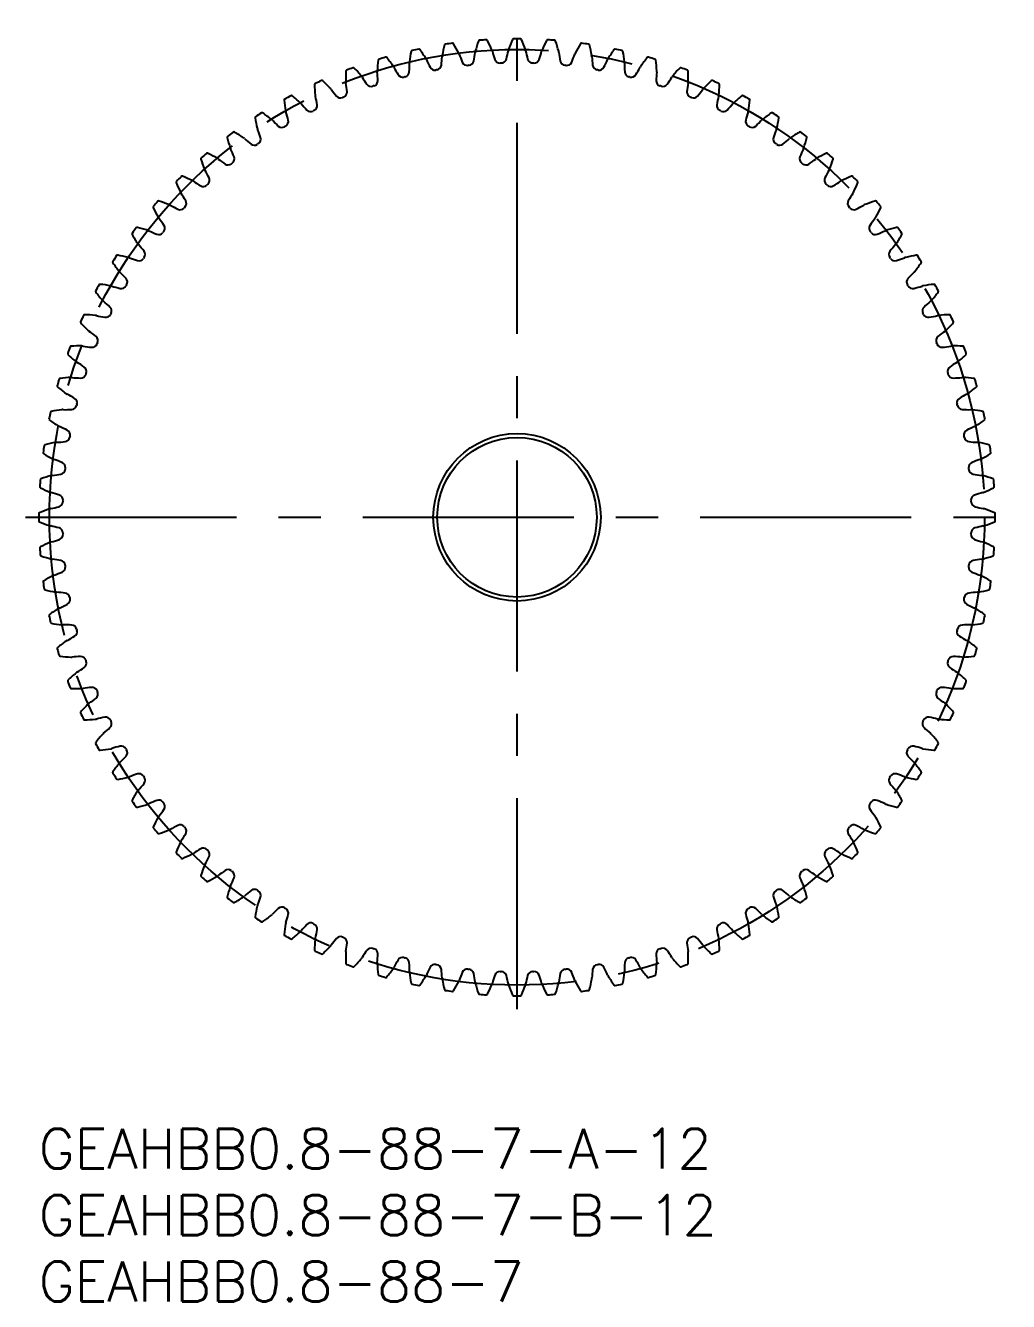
# Model space of a CAD drawing. Extents: x -1 to 142, y -13 to 97.
# Drawn here: x -1 to 73, y -13 to 83 of the extents above; entities that cross this region are included whole.
import ezdxf

# ---------------------------------------------------------------- set-up
doc = ezdxf.new("R2010")
doc.units = 0
doc.header["$LTSCALE"] = 0.5
doc.linetypes.add('CENTER', pattern=[50.8, 31.75, -6.35, 6.35, -6.35])
for name, color, linetype in [('MSM_CENTER', 1, 'CENTER'), ('MSM_CONTINUOUS', 7, 'CONTINUOUS'), ('MSM_PART_NUMBER', 7, 'CONTINUOUS')]:
    doc.layers.add(name, color=color, linetype=linetype)
doc.styles.get("Standard").update_dxf_attribs({"font": 'txt.shx', "height": 3, "bigfont": 'bigfont.shx'})

# ---------------------------------------------------------------- blocks, each defined once
blk = doc.blocks.new('*U2')
at = {"layer": 'MSM_PART_NUMBER'}
blk.add_text('GEAHBB0.8-88-7-A-12', height=3, dxfattribs=at).set_placement((0, -3))
blk = doc.blocks.new('*U3')
at = {"layer": 'MSM_PART_NUMBER'}
blk.add_text('GEAHBB0.8-88-7-B-12', height=3, dxfattribs=at).set_placement((0, -8))
blk = doc.blocks.new('*U4')
at = {"layer": 'MSM_PART_NUMBER'}
blk.add_text('GEAHBB0.8-88-7', height=3, dxfattribs=at).set_placement((0, -13))

msp = doc.modelspace()

# ---------------------------------------------------------------- linework, layer by layer
at = {"layer": 'MSM_CENTER'}
for p, q in [((36, 9), (36, 83)), ((-1, 46), (73, 46))]:
    msp.add_line(p, q, dxfattribs=at)
msp.add_circle((36, 46), 35.2, dxfattribs=at)
at = {"layer": 'MSM_CONTINUOUS'}
for radius in [6.3, 6]:
    msp.add_circle((36, 46), radius, dxfattribs=at)
for centre, radius, start, end in [((36, 46), 36, 97.76206, 98.60157), ((31.149, 81.591), 0.08, 31.38137, 97.76208), ((21.826, 75.904), 11, 27.15909, 31.38137), ((43.493, 78.234), 11, 160.89136, 165.11364), ((33.175, 81.809), 0.08, 94.51115, 160.89136), ((36, 46), 36, 93.67115, 94.51067), ((33.7, 81.846), 0.08, 27.29046, 93.67117), ((23.996, 76.839), 11, 23.06818, 27.29046), ((45.774, 77.617), 11, 156.80045, 161.02273), ((35.737, 81.919), 0.08, 90.42024, 156.80045), ((36, 46), 36, 89.58024, 90.41976), ((36.263, 81.919), 0.08, 23.19955, 89.58024), ((26.226, 77.617), 11, 18.97727, 23.19955), ((48.004, 76.839), 11, 152.70954, 156.93182), ((38.3, 81.846), 0.08, 86.32885, 152.70954), ((36, 46), 36, 85.48933, 86.32885), ((38.825, 81.809), 0.08, 19.10864, 85.48933), ((28.507, 78.234), 11, 14.88636, 19.10864), ((50.174, 75.904), 11, 148.61863, 152.84091), ((40.851, 81.591), 0.08, 82.23794, 148.61863), ((36, 46), 36, 81.39843, 82.23794), ((38.83, 78.972), 11, 169.07317, 173.29545), ((28.108, 81.042), 0.08, 102.69248, 169.07317), ((36, 46), 36, 101.85297, 102.69248), ((28.622, 81.154), 0.08, 35.47228, 101.85299), ((19.729, 74.817), 11, 31.25, 35.47228), ((21.569, 81.077), 8.8, 353.03914, 357.24483), ((31.022, 80.622), 0.664, 169.20427, 177.24456), ((41.175, 78.686), 11, 164.98226, 169.20455), ((30.628, 81.516), 0.08, 98.60157, 164.98226), ((31.022, 80.622), 0.664, 19.11908, 27.15938), ((39.964, 83.722), 8.8, 199.1188, 203.32449), ((24.108, 82.017), 8.8, 348.94823, 353.15392), ((33.505, 80.889), 0.664, 165.11336, 173.15365), ((33.505, 80.889), 0.664, 15.02817, 23.06847), ((42.645, 83.343), 8.8, 195.0279, 199.23358), ((26.708, 82.774), 8.8, 344.85732, 349.06301), ((36, 80.978), 0.664, 161.02245, 169.06274), ((36, 80.978), 0.664, 10.93726, 18.97756), ((45.292, 82.774), 8.8, 190.93699, 195.14268), ((29.355, 83.343), 8.8, 340.76642, 344.9721), ((38.495, 80.889), 0.664, 156.93154, 164.97183), ((38.495, 80.889), 0.664, 6.84635, 14.88664), ((47.892, 82.017), 8.8, 186.84608, 191.05177), ((32.036, 83.722), 8.8, 336.67551, 340.8812), ((40.978, 80.622), 0.664, 152.84063, 160.88092), ((41.372, 81.516), 0.08, 15.01774, 81.39843), ((30.825, 78.686), 11, 10.79545, 15.01774), ((40.978, 80.622), 0.664, 2.75544, 10.79573), ((50.431, 81.077), 8.8, 182.75517, 186.96086), ((52.271, 74.817), 11, 144.52772, 148.75), ((43.378, 81.154), 0.08, 78.14751, 144.52772), ((36, 46), 36, 77.30752, 78.14703), ((43.892, 81.042), 0.08, 10.92683, 77.30752), ((33.17, 78.972), 11, 6.70455, 10.92683), ((36, 46), 36, 110.03479, 110.8743), ((23.694, 79.746), 0.08, 43.6541, 110.03479), ((15.793, 72.208), 11, 39.43182, 43.6541), ((36.47, 79.09), 11, 173.16408, 177.38636), ((25.628, 80.39), 0.08, 106.78339, 173.16408), ((36, 46), 36, 105.94388, 106.78339), ((26.133, 80.538), 0.08, 39.56319, 105.94388), ((17.714, 73.583), 11, 35.34091, 39.56319), ((26.145, 79.561), 0.664, 27.3009, 35.34119), ((34.556, 83.902), 8.8, 207.30062, 211.50631), ((19.103, 79.958), 8.8, 357.13005, 1.33574), ((28.565, 80.179), 0.664, 173.29518, 181.33547), ((28.565, 80.179), 0.664, 23.20999, 31.25029), ((37.263, 83.909), 8.8, 203.20971, 207.4154), ((29.807, 80.041), 0.4, 207.4154, 280.31145), ((29.907, 80.059), 0.4, 280.14312, 353.03915), ((32.251, 80.396), 0.4, 203.32449, 276.22054), ((36, 46), 34.2, 96.05219, 96.22054), ((32.352, 80.407), 0.4, 276.05221, 348.94824), ((34.714, 80.576), 0.4, 199.23358, 272.12963), ((36, 46), 34.2, 91.96128, 92.12963), ((34.816, 80.58), 0.4, 271.9613, 344.85733), ((37.184, 80.58), 0.4, 195.14267, 268.03872), ((36, 46), 34.2, 87.87037, 88.03872), ((37.286, 80.576), 0.4, 267.87033, 340.76642), ((39.648, 80.407), 0.4, 191.05176, 263.94772), ((36, 46), 34.2, 83.77946, 83.94781), ((39.749, 80.396), 0.4, 263.77942, 336.67551), ((42.093, 80.059), 0.4, 186.96085, 259.85681), ((42.193, 80.041), 0.4, 259.68851, 332.5846), ((34.737, 83.909), 8.8, 332.5846, 336.79029), ((43.435, 80.179), 0.664, 148.74972, 156.79001), ((43.435, 80.179), 0.664, 358.66453, 6.70482), ((52.897, 79.958), 8.8, 178.66426, 182.86995), ((37.444, 83.902), 8.8, 328.49369, 332.69938), ((45.855, 79.561), 0.664, 144.65881, 152.6991), ((54.286, 73.583), 11, 140.43681, 144.65909), ((45.867, 80.538), 0.08, 74.0566, 140.43681), ((36, 46), 36, 73.21661, 74.05612), ((46.372, 80.39), 0.08, 6.83592, 73.21661), ((35.53, 79.09), 11, 2.61364, 6.83592), ((56.207, 72.208), 11, 136.3459, 140.56818), ((48.306, 79.746), 0.08, 69.96569, 136.3459), ((36, 46), 36, 69.1257, 69.96521), ((36, 46), 36, 114.1257, 114.96521), ((21.318, 78.782), 0.08, 47.74501, 114.1257), ((13.975, 70.7), 11, 43.52273, 47.74501), ((34.108, 79.039), 11, 177.25499, 181.47727), ((23.776, 78.773), 0.664, 181.47699, 189.51729), ((23.201, 79.562), 0.08, 110.8743, 177.25499), ((23.776, 78.773), 0.664, 31.3918, 39.4321), ((31.855, 83.703), 8.8, 211.39153, 215.59722), ((25.122, 78.845), 0.4, 288.32494, 1.22096), ((26.145, 79.561), 0.664, 177.38609, 185.42638), ((16.723, 78.666), 8.8, 1.22096, 5.42665), ((27.394, 79.513), 0.4, 211.50631, 284.40236), ((36, 46), 34.2, 104.234, 104.40236), ((27.492, 79.538), 0.4, 284.23402, 357.13005), ((36, 46), 34.2, 100.14309, 100.31145), ((36, 46), 34.2, 79.68855, 79.85691), ((44.508, 79.538), 0.4, 182.86995, 255.766), ((36, 46), 34.2, 75.59764, 75.766), ((44.606, 79.513), 0.4, 255.5976, 328.49369), ((46.878, 78.845), 0.4, 178.77904, 251.67509), ((55.277, 78.666), 8.8, 174.57335, 178.77904), ((45.855, 79.561), 0.664, 354.57362, 2.61391), ((40.145, 83.703), 8.8, 324.40278, 328.60847), ((48.224, 78.773), 0.664, 140.5679, 148.6082), ((48.799, 79.562), 0.08, 2.74501, 69.1257), ((37.892, 79.039), 11, 358.52273, 2.74501), ((48.224, 78.773), 0.664, 350.48271, 358.52301), ((58.025, 70.7), 11, 132.25499, 136.47727), ((50.682, 78.782), 0.08, 65.87478, 132.25499), ((36, 46), 36, 65.03479, 65.8743), ((20.839, 78.564), 0.08, 114.96521, 181.3459), ((31.756, 78.82), 11, 181.3459, 185.56818), ((21.469, 77.817), 0.664, 35.48271, 43.52301), ((29.176, 83.311), 8.8, 215.48244, 219.68813), ((22.806, 77.986), 0.4, 292.41584, 5.31187), ((14.442, 77.208), 8.8, 5.31187, 9.51756), ((25.025, 78.813), 0.4, 215.59722, 288.49327), ((36, 46), 34.2, 108.32491, 108.49327), ((36, 46), 34.2, 71.50673, 71.67509), ((46.975, 78.813), 0.4, 251.5067, 324.40278), ((49.194, 77.986), 0.4, 174.68813, 247.58418), ((57.558, 77.208), 8.8, 170.48244, 174.68813), ((42.824, 83.311), 8.8, 320.31187, 324.51756), ((50.531, 77.817), 0.664, 136.47699, 144.51729), ((40.244, 78.82), 11, 354.43182, 358.6541), ((51.161, 78.564), 0.08, 358.6541, 65.03479), ((18.555, 77.399), 0.08, 119.0566, 185.43681), ((29.426, 78.434), 11, 185.43681, 189.65909), ((36, 46), 36, 118.21661, 119.05612), ((19.017, 77.651), 0.08, 51.83592, 118.21661), ((12.269, 69.066), 11, 47.61364, 51.83592), ((19.237, 76.7), 0.664, 39.57362, 47.61391), ((26.532, 82.729), 8.8, 219.57335, 223.77904), ((20.558, 76.963), 0.4, 296.50675, 9.40278), ((21.469, 77.817), 0.664, 185.5679, 193.6082), ((12.271, 75.591), 8.8, 9.40278, 13.60847), ((22.712, 77.947), 0.4, 219.68813, 292.58418), ((36, 46), 34.2, 112.41582, 112.58418), ((36, 46), 34.2, 67.41582, 67.58418), ((49.288, 77.947), 0.4, 247.41579, 320.31187), ((51.442, 76.963), 0.4, 170.59722, 243.49317), ((59.729, 75.591), 8.8, 166.39153, 170.59722), ((50.531, 77.817), 0.664, 346.3918, 354.4321), ((45.468, 82.729), 8.8, 316.22096, 320.42665), ((52.763, 76.7), 0.664, 132.38609, 140.42638), ((59.731, 69.066), 11, 128.16408, 132.38636), ((52.983, 77.651), 0.08, 61.78388, 128.16408), ((36, 46), 36, 60.94388, 61.78339), ((42.574, 78.434), 11, 350.34091, 354.56319), ((53.445, 77.399), 0.08, 354.56319, 60.94388), ((16.359, 76.075), 0.08, 123.14751, 189.52772), ((27.129, 77.882), 11, 189.52772, 193.75), ((36, 46), 36, 122.30752, 123.14703), ((16.802, 76.359), 0.08, 55.92683, 122.30752), ((10.684, 67.314), 11, 51.70455, 55.92683), ((17.089, 75.426), 0.664, 43.66453, 51.70482), ((23.936, 81.96), 8.8, 223.66426, 227.86995), ((19.237, 76.7), 0.664, 189.65881, 197.6991), ((18.388, 75.782), 0.4, 300.59766, 13.49369), ((10.22, 73.822), 8.8, 13.49369, 17.69938), ((20.467, 76.917), 0.4, 223.77904, 296.67509), ((36, 46), 34.2, 116.50673, 116.67509), ((36, 46), 34.2, 63.32491, 63.49327), ((51.533, 76.917), 0.4, 243.32488, 316.22096), ((53.612, 75.782), 0.4, 166.50631, 239.40226), ((61.78, 73.822), 8.8, 162.30062, 166.50631), ((52.763, 76.7), 0.664, 342.3009, 350.34119), ((48.064, 81.96), 8.8, 312.13005, 316.33574), ((54.911, 75.426), 0.664, 128.29518, 136.33547), ((61.316, 67.314), 11, 124.07317, 128.29545), ((55.198, 76.359), 0.08, 57.69297, 124.07317), ((36, 46), 36, 56.85297, 57.69248), ((44.871, 77.882), 11, 346.25, 350.47228), ((55.641, 76.075), 0.08, 350.47243, 56.85297), ((36, 46), 36, 126.39843, 127.23794), ((14.685, 74.912), 0.08, 60.01774, 126.39843), ((9.228, 65.454), 11, 55.79545, 60.01774), ((17.089, 75.426), 0.664, 193.74972, 201.79001), ((8.301, 71.912), 8.8, 17.5846, 21.79029), ((18.301, 75.731), 0.4, 227.86995, 300.766), ((36, 46), 34.2, 120.59764, 120.766), ((36, 46), 34.2, 59.234, 59.40236), ((53.699, 75.731), 0.4, 239.23397, 312.13005), ((63.699, 71.912), 8.8, 158.20971, 162.4154), ((54.911, 75.426), 0.664, 338.20999, 346.25028), ((62.772, 65.454), 11, 119.98226, 124.20455), ((57.315, 74.912), 0.08, 53.60206, 119.98226), ((36, 46), 36, 52.76206, 53.60158), ((14.264, 74.597), 0.08, 127.23794, 193.61863), ((24.877, 77.168), 11, 193.61863, 197.84091), ((15.038, 74.002), 0.664, 47.75544, 55.79573), ((21.401, 81.008), 8.8, 227.75517, 231.96086), ((16.225, 74.392), 0.4, 231.96085, 304.85691), ((36, 46), 34.2, 124.68855, 124.85691), ((16.309, 74.45), 0.4, 304.68857, 17.5846), ((55.691, 74.45), 0.4, 162.4154, 235.31135), ((36, 46), 34.2, 55.14309, 55.31145), ((55.775, 74.392), 0.4, 235.14313, 308.03915), ((50.599, 81.008), 8.8, 308.03914, 312.24483), ((56.962, 74.002), 0.664, 124.20427, 132.24456), ((47.123, 77.168), 11, 342.15909, 346.38137), ((57.736, 74.597), 0.08, 346.38152, 52.76206), ((12.279, 72.973), 0.08, 131.32933, 197.70954), ((36, 46), 36, 130.48933, 131.32885), ((12.677, 73.318), 0.08, 64.1085, 130.48933), ((7.909, 63.494), 11, 59.88636, 64.10864), ((13.094, 72.435), 0.664, 51.84635, 59.88664), ((15.038, 74.002), 0.664, 197.84061, 205.88092), ((6.523, 69.87), 8.8, 21.67551, 25.8812), ((14.329, 72.973), 0.4, 308.77948, 21.67551), ((57.671, 72.973), 0.4, 158.32449, 231.22045), ((65.477, 69.87), 8.8, 154.1188, 158.32449), ((56.962, 74.002), 0.664, 334.11908, 342.15937), ((58.906, 72.435), 0.664, 120.11336, 128.15365), ((64.091, 63.494), 11, 115.89136, 120.11364), ((59.323, 73.318), 0.08, 49.51115, 115.89136), ((36, 46), 36, 48.67115, 49.51067), ((59.721, 72.973), 0.08, 342.29046, 48.67115), ((22.682, 76.295), 11, 197.70954, 201.93182), ((13.094, 72.435), 0.664, 201.93154, 209.97183), ((4.895, 67.707), 8.8, 25.76642, 29.9721), ((18.941, 79.877), 8.8, 231.84608, 236.05177), ((14.25, 72.909), 0.4, 236.05176, 308.94781), ((36, 46), 34.2, 128.77946, 128.94781), ((36, 46), 34.2, 51.05219, 51.22054), ((57.75, 72.909), 0.4, 231.05215, 303.94824), ((53.059, 79.877), 8.8, 303.94823, 308.15392), ((67.105, 67.707), 8.8, 150.0279, 154.23358), ((58.906, 72.435), 0.664, 330.02817, 338.06846), ((49.318, 76.295), 11, 338.06818, 342.29046), ((10.415, 71.213), 0.08, 135.42024, 201.80045), ((20.554, 75.268), 11, 201.80045, 206.02273), ((36, 46), 36, 134.58024, 135.41976), ((10.787, 71.585), 0.08, 68.19955, 134.58024), ((6.732, 61.446), 11, 63.97727, 68.19955), ((11.267, 70.733), 0.664, 55.93726, 63.97755), ((16.568, 78.574), 8.8, 235.93699, 240.14268), ((36, 46), 34.2, 132.87037, 133.03872), ((12.46, 71.358), 0.4, 312.87039, 25.76642), ((59.54, 71.358), 0.4, 154.23358, 227.12954), ((36, 46), 34.2, 46.96128, 47.12963), ((55.432, 78.574), 8.8, 299.85732, 304.06301), ((60.733, 70.733), 0.664, 116.02245, 124.06274), ((65.268, 61.446), 11, 111.80045, 116.02273), ((61.213, 71.585), 0.08, 45.42024, 111.80045), ((36, 46), 36, 44.58024, 45.41976), ((51.446, 75.268), 11, 333.97727, 338.19955), ((61.585, 71.213), 0.08, 338.19955, 44.58024), ((11.267, 70.733), 0.664, 206.02245, 214.06274), ((3.426, 65.432), 8.8, 29.85732, 34.06301), ((12.386, 71.289), 0.4, 240.14267, 313.03872), ((59.614, 71.289), 0.4, 226.96124, 299.85733), ((68.574, 65.432), 8.8, 145.93699, 150.14268), ((60.733, 70.733), 0.664, 325.93726, 333.97755), ((8.682, 69.323), 0.08, 139.51067, 205.89136), ((18.506, 74.091), 11, 205.89136, 210.11364), ((36, 46), 36, 138.67115, 139.51067), ((9.027, 69.721), 0.08, 72.29046, 138.67115), ((5.705, 59.318), 11, 68.06818, 72.29046), ((9.565, 68.906), 0.664, 60.02817, 68.06846), ((14.293, 77.105), 8.8, 240.0279, 244.23358), ((10.642, 69.54), 0.4, 244.23358, 317.12963), ((36, 46), 34.2, 136.96128, 137.12963), ((10.711, 69.614), 0.4, 316.9613, 29.85733), ((61.289, 69.614), 0.4, 150.14267, 223.03872), ((36, 46), 34.2, 42.87037, 43.03872), ((61.358, 69.54), 0.4, 222.87034, 295.76642), ((57.707, 77.105), 8.8, 295.76642, 299.9721), ((62.435, 68.906), 0.664, 111.93154, 119.97183), ((66.295, 59.318), 11, 107.70954, 111.93182), ((62.973, 69.721), 0.08, 41.32933, 107.70954), ((53.494, 74.091), 11, 329.88636, 334.10865), ((36, 46), 36, 40.48933, 41.32885), ((63.318, 69.323), 0.08, 334.10879, 40.48933), ((9.565, 68.906), 0.664, 210.11336, 218.15365), ((2.123, 63.059), 8.8, 33.94823, 38.15392), ((69.877, 63.059), 8.8, 141.84608, 146.05177), ((62.435, 68.906), 0.664, 321.84635, 329.88664), ((7.088, 67.315), 0.08, 143.60157, 209.98226), ((16.546, 72.772), 11, 209.98226, 214.20455), ((36, 46), 36, 142.76206, 143.60157), ((7.403, 67.736), 0.08, 76.38137, 142.76206), ((4.832, 57.123), 11, 72.15909, 76.38137), ((7.998, 66.962), 0.664, 64.11908, 72.15937), ((12.13, 75.477), 8.8, 244.1188, 248.32449), ((9.027, 67.671), 0.4, 248.32449, 321.22054), ((36, 46), 34.2, 141.05219, 141.22054), ((9.091, 67.75), 0.4, 321.05221, 33.94824), ((62.909, 67.75), 0.4, 146.05176, 218.94781), ((36, 46), 34.2, 38.77946, 38.94781), ((62.973, 67.671), 0.4, 218.77943, 291.67551), ((59.87, 75.477), 8.8, 291.67551, 295.8812), ((64.002, 66.962), 0.664, 107.84063, 115.88092), ((67.168, 57.123), 11, 103.61863, 107.84091), ((55.454, 72.772), 11, 325.79545, 330.01774), ((64.597, 67.736), 0.08, 37.23794, 103.61863), ((36, 46), 36, 36.39843, 37.23794), ((64.912, 67.315), 0.08, 330.01788, 36.39843), ((7.998, 66.962), 0.664, 214.20427, 222.24456), ((0.992, 60.599), 8.8, 38.03914, 42.24483), ((71.008, 60.599), 8.8, 137.75517, 141.96086), ((64.002, 66.962), 0.664, 317.75544, 325.79573), ((36, 46), 36, 146.85297, 147.69248), ((5.925, 65.641), 0.08, 80.47213, 146.85297), ((4.118, 54.871), 11, 76.25, 80.47228), ((6.574, 64.911), 0.664, 68.20999, 76.25028), ((10.088, 73.699), 8.8, 248.20971, 252.4154), ((7.55, 65.691), 0.4, 252.4154, 325.31145), ((36, 46), 34.2, 145.14309, 145.31145), ((7.608, 65.775), 0.4, 325.14312, 38.03915), ((64.392, 65.775), 0.4, 141.96085, 214.85691), ((36, 46), 34.2, 34.68855, 34.85691), ((64.45, 65.691), 0.4, 214.68852, 287.5846), ((61.912, 73.699), 8.8, 287.5846, 291.79029), ((65.426, 64.911), 0.664, 103.74972, 111.79001), ((67.882, 54.871), 11, 99.52772, 103.75), ((66.075, 65.641), 0.08, 33.14703, 99.52772), ((36, 46), 36, 32.30752, 33.14703), ((5.641, 65.198), 0.08, 147.69248, 214.07317), ((14.686, 71.316), 11, 214.07317, 218.29545), ((6.574, 64.911), 0.664, 218.29518, 226.33547), ((0.04, 58.064), 8.8, 42.13005, 46.33574), ((71.96, 58.064), 8.8, 133.66426, 137.86995), ((65.426, 64.911), 0.664, 313.66453, 321.70482), ((57.314, 71.316), 11, 321.70455, 325.92683), ((66.359, 65.198), 0.08, 325.92697, 32.30752), ((36, 46), 36, 150.94388, 151.78339), ((4.601, 63.445), 0.08, 84.56319, 150.94388), ((3.566, 52.574), 11, 80.34091, 84.56319), ((5.3, 62.763), 0.664, 72.3009, 80.34119), ((8.178, 71.78), 8.8, 252.30062, 256.50631), ((6.218, 63.612), 0.4, 256.50631, 329.40236), ((36, 46), 34.2, 149.234, 149.40236), ((6.269, 63.699), 0.4, 329.23403, 42.13005), ((65.731, 63.699), 0.4, 137.86995, 210.766), ((36, 46), 34.2, 30.59764, 30.766), ((65.782, 63.612), 0.4, 210.59761, 283.49369), ((63.822, 71.78), 8.8, 283.49369, 287.69938), ((66.7, 62.763), 0.664, 99.65881, 107.6991), ((68.434, 52.574), 11, 95.43681, 99.65909), ((67.399, 63.445), 0.08, 29.05612, 95.43681), ((36, 46), 36, 28.21661, 29.05612), ((4.349, 62.983), 0.08, 151.78388, 218.16408), ((12.934, 69.731), 11, 218.16408, 222.38636), ((59.066, 69.731), 11, 317.61364, 321.83592), ((67.651, 62.983), 0.08, 321.83592, 28.21661), ((5.3, 62.763), 0.664, 222.38609, 230.42638), ((-0.729, 55.468), 8.8, 46.22096, 50.42665), ((5.083, 61.533), 0.4, 333.32494, 46.22096), ((66.917, 61.533), 0.4, 133.77904, 206.67509), ((72.729, 55.468), 8.8, 129.57335, 133.77904), ((66.7, 62.763), 0.664, 309.57362, 317.61391), ((3.218, 60.682), 0.08, 155.87478, 222.25499), ((36, 46), 36, 155.03479, 155.8743), ((11.3, 68.025), 11, 222.25499, 226.47727), ((3.436, 61.161), 0.08, 88.6541, 155.03479), ((3.18, 50.244), 11, 84.43182, 88.6541), ((4.183, 60.531), 0.664, 76.3918, 84.4321), ((6.409, 69.729), 8.8, 256.39153, 260.59722), ((5.037, 61.442), 0.4, 260.59722, 333.49327), ((36, 46), 34.2, 153.32491, 153.49327), ((36, 46), 34.2, 26.50673, 26.67509), ((66.963, 61.442), 0.4, 206.5067, 279.40278), ((65.591, 69.729), 8.8, 279.40278, 283.60847), ((67.817, 60.531), 0.664, 95.5679, 103.6082), ((68.82, 50.244), 11, 91.3459, 95.56818), ((60.7, 68.025), 11, 313.52273, 317.74501), ((68.564, 61.161), 0.08, 24.96569, 91.3459), ((36, 46), 36, 24.1257, 24.96521), ((68.782, 60.682), 0.08, 317.74501, 24.1257), ((4.183, 60.531), 0.664, 226.47699, 234.51729), ((-1.311, 52.824), 8.8, 50.31187, 54.51756), ((4.053, 59.288), 0.4, 337.41585, 50.31187), ((67.947, 59.288), 0.4, 129.68813, 202.58418), ((73.311, 52.824), 8.8, 125.48244, 129.68813), ((67.817, 60.531), 0.664, 305.48271, 313.52301), ((36, 46), 36, 159.1257, 159.96521), ((2.438, 58.799), 0.08, 92.74501, 159.1257), ((2.961, 47.892), 11, 88.52273, 92.74501), ((3.227, 58.224), 0.664, 80.48271, 88.52301), ((4.792, 67.558), 8.8, 260.48244, 264.68813), ((4.014, 59.194), 0.4, 264.68813, 337.58418), ((36, 46), 34.2, 157.41582, 157.58418), ((36, 46), 34.2, 22.41582, 22.58418), ((67.986, 59.194), 0.4, 202.41579, 275.31187), ((67.208, 67.558), 8.8, 275.31187, 279.51756), ((68.773, 58.224), 0.664, 91.47699, 99.51729), ((69.039, 47.892), 11, 87.25499, 91.47727), ((69.562, 58.799), 0.08, 20.8743, 87.25499), ((36, 46), 36, 20.03479, 20.8743), ((2.254, 58.306), 0.08, 159.96569, 226.3459), ((9.792, 66.207), 11, 226.3459, 230.56818), ((3.227, 58.224), 0.664, 230.56789, 238.6082), ((-1.703, 50.145), 8.8, 54.40278, 58.60847), ((73.703, 50.145), 8.8, 121.39153, 125.59722), ((68.773, 58.224), 0.664, 301.3918, 309.4321), ((62.208, 66.207), 11, 309.43182, 313.6541), ((69.746, 58.306), 0.08, 313.6541, 20.03479), ((3.155, 56.878), 0.4, 268.77904, 341.67509), ((3.187, 56.975), 0.4, 341.50676, 54.40278), ((36, 46), 34.2, 161.50673, 161.67509), ((68.813, 56.975), 0.4, 125.59722, 198.49327), ((36, 46), 34.2, 18.32491, 18.49327), ((68.845, 56.878), 0.4, 198.32488, 271.22096), ((1.462, 55.867), 0.08, 164.0566, 230.43681), ((36, 46), 36, 163.21661, 164.05612), ((8.417, 64.286), 11, 230.43681, 234.65909), ((1.61, 56.372), 0.08, 96.83592, 163.21661), ((2.91, 45.53), 11, 92.61364, 96.83592), ((2.439, 55.855), 0.664, 84.57362, 92.61391), ((3.334, 65.277), 8.8, 264.57335, 268.77904), ((68.666, 65.277), 8.8, 271.22096, 275.42665), ((69.561, 55.855), 0.664, 87.38609, 95.42638), ((69.09, 45.53), 11, 83.16408, 87.38636), ((63.583, 64.286), 11, 305.34091, 309.56319), ((70.39, 56.372), 0.08, 16.78339, 83.16408), ((36, 46), 36, 15.94388, 16.78339), ((70.538, 55.867), 0.08, 309.56319, 15.94388), ((2.439, 55.855), 0.664, 234.6588, 242.6991), ((-1.902, 47.444), 8.8, 58.49369, 62.69938), ((2.487, 54.606), 0.4, 345.59767, 58.49369), ((69.513, 54.606), 0.4, 121.50631, 194.40226), ((73.902, 47.444), 8.8, 117.30062, 121.50631), ((69.561, 55.855), 0.664, 297.3009, 305.34119), ((36, 46), 36, 167.30752, 168.14703), ((0.958, 53.892), 0.08, 100.92683, 167.30752), ((3.028, 43.17), 11, 96.70455, 100.92683), ((1.821, 53.435), 0.664, 88.66453, 96.70482), ((2.042, 62.897), 8.8, 268.66426, 272.86995), ((2.462, 54.508), 0.4, 272.86995, 345.766), ((36, 46), 34.2, 165.59764, 165.766), ((36, 46), 34.2, 14.234, 14.40236), ((69.538, 54.508), 0.4, 194.23397, 267.13005), ((69.958, 62.897), 8.8, 267.13005, 271.33574), ((70.179, 53.435), 0.664, 83.29518, 91.33547), ((68.972, 43.17), 11, 79.07317, 83.29545), ((71.042, 53.892), 0.08, 12.69248, 79.07317), ((36, 46), 36, 11.85297, 12.69248), ((0.846, 53.378), 0.08, 168.14703, 234.52772), ((7.183, 62.271), 11, 234.52772, 238.75), ((1.821, 53.435), 0.664, 238.74972, 246.79001), ((-1.909, 44.737), 8.8, 62.5846, 66.79029), ((73.909, 44.737), 8.8, 113.20971, 117.4154), ((70.179, 53.435), 0.664, 293.20999, 301.25028), ((64.817, 62.271), 11, 301.25, 305.47228), ((71.154, 53.378), 0.08, 305.47228, 11.85297), ((1.941, 52.093), 0.4, 276.96085, 349.85691), ((1.959, 52.193), 0.4, 349.68857, 62.5846), ((36, 46), 34.2, 169.68855, 169.85691), ((70.041, 52.193), 0.4, 117.4154, 190.31135), ((36, 46), 34.2, 10.14309, 10.31145), ((70.059, 52.093), 0.4, 190.14306, 263.03915), ((36, 46), 36, 171.39843, 172.23794), ((0.484, 51.372), 0.08, 105.01774, 171.39843), ((3.314, 40.825), 11, 100.79545, 105.01774), ((1.378, 50.978), 0.664, 92.75544, 100.79573), ((0.923, 60.431), 8.8, 272.75517, 276.96086), ((71.077, 60.431), 8.8, 263.03914, 267.24483), ((70.622, 50.978), 0.664, 79.20427, 87.24456), ((68.686, 40.825), 11, 74.98226, 79.20455), ((71.516, 51.372), 0.08, 8.60157, 74.98226), ((36, 46), 36, 7.76206, 8.60157), ((0.409, 50.851), 0.08, 172.23794, 238.61863), ((6.096, 60.174), 11, 238.61863, 242.84091), ((1.378, 50.978), 0.664, 242.84063, 250.88092), ((-1.722, 42.036), 8.8, 66.67551, 70.8812), ((1.604, 49.749), 0.4, 353.77948, 66.67551), ((70.396, 49.749), 0.4, 113.32449, 186.22045), ((73.722, 42.036), 8.8, 109.1188, 113.32449), ((70.622, 50.978), 0.664, 289.11908, 297.15937), ((65.904, 60.174), 11, 297.15909, 301.38137), ((71.591, 50.851), 0.08, 301.38137, 7.76206), ((3.766, 38.507), 11, 104.88636, 109.10864), ((1.111, 48.495), 0.664, 96.84635, 104.88664), ((-0.017, 57.892), 8.8, 276.84608, 281.05177), ((1.593, 49.648), 0.4, 281.05176, 353.94781), ((36, 46), 34.2, 173.77946, 173.94781), ((36, 46), 34.2, 6.05219, 6.22054), ((70.407, 49.648), 0.4, 186.05215, 258.94824), ((72.017, 57.892), 8.8, 258.94823, 263.15392), ((70.889, 48.495), 0.664, 75.11336, 83.15365), ((68.234, 38.507), 11, 70.89136, 75.11364), ((36, 46), 36, 175.48933, 176.32885), ((0.154, 48.3), 0.08, 176.32885, 242.70954), ((0.191, 48.825), 0.08, 109.10864, 175.48933), ((5.161, 58.004), 11, 242.70954, 246.93182), ((66.839, 58.004), 11, 293.06818, 297.29046), ((71.809, 48.825), 0.08, 4.51067, 70.89136), ((71.846, 48.3), 0.08, 297.29046, 3.67115), ((36, 46), 36, 3.67115, 4.51067), ((1.111, 48.495), 0.664, 246.93154, 254.97183), ((-1.343, 39.355), 8.8, 70.76642, 74.9721), ((1.42, 47.184), 0.4, 285.14267, 358.03872), ((1.424, 47.286), 0.4, 357.87039, 70.76642), ((36, 46), 34.2, 177.87037, 178.03872), ((70.576, 47.286), 0.4, 109.23358, 182.12954), ((36, 46), 34.2, 1.96128, 2.12963), ((70.58, 47.184), 0.4, 181.96124, 254.85733), ((73.343, 39.355), 8.8, 105.0279, 109.23358), ((70.889, 48.495), 0.664, 285.02817, 293.06846), ((36, 46), 36, 179.58024, 180.41976), ((0.081, 46.263), 0.08, 113.19955, 179.58024), ((4.383, 36.226), 11, 108.97727, 113.19955), ((1.022, 46), 0.664, 100.93726, 108.97755), ((-0.774, 55.292), 8.8, 280.93699, 285.14268), ((72.774, 55.292), 8.8, 254.85732, 259.06301), ((70.978, 46), 0.664, 71.02245, 79.06274), ((67.617, 36.226), 11, 66.80045, 71.02273), ((71.919, 46.263), 0.08, 0.41976, 66.80045), ((36, 46), 36, 359.58024, 0.41976), ((0.081, 45.737), 0.08, 180.41976, 246.80045), ((4.383, 55.774), 11, 246.80045, 251.02273), ((1.022, 46), 0.664, 251.02245, 259.06274), ((-0.774, 36.708), 8.8, 74.85732, 79.06301), ((1.42, 44.816), 0.4, 1.9613, 74.85733), ((70.58, 44.816), 0.4, 105.14267, 178.03863), ((72.774, 36.708), 8.8, 100.93699, 105.14268), ((70.978, 46), 0.664, 280.93726, 288.97755), ((67.617, 55.774), 11, 288.97727, 293.19955), ((71.919, 45.737), 0.08, 293.19955, 359.58024), ((-1.343, 52.645), 8.8, 285.0279, 289.23358), ((1.424, 44.714), 0.4, 289.23358, 2.12963), ((36, 46), 34.2, 181.96128, 182.12963), ((36, 46), 34.2, 357.87037, 358.03872), ((70.576, 44.714), 0.4, 177.87034, 250.76642), ((73.343, 52.645), 8.8, 250.76642, 254.9721), ((0.154, 43.7), 0.08, 117.29046, 183.67115), ((36, 46), 36, 183.67115, 184.51067), ((5.161, 33.996), 11, 113.06818, 117.29046), ((1.111, 43.505), 0.664, 105.02817, 113.06846), ((70.889, 43.505), 0.664, 66.93154, 74.97183), ((66.839, 33.996), 11, 62.70954, 66.93182), ((71.846, 43.7), 0.08, 356.32885, 62.70954), ((36, 46), 36, 355.48933, 356.32885), ((0.191, 43.175), 0.08, 184.51067, 250.89136), ((3.766, 53.493), 11, 250.89136, 255.11364), ((1.111, 43.505), 0.664, 255.11336, 263.15365), ((-0.017, 34.108), 8.8, 78.94823, 83.15392), ((1.593, 42.352), 0.4, 6.05221, 78.94824), ((1.604, 42.251), 0.4, 293.32449, 6.22054), ((36, 46), 34.2, 186.05219, 186.22054), ((70.396, 42.251), 0.4, 173.77943, 246.67551), ((36, 46), 34.2, 353.77946, 353.94781), ((70.407, 42.352), 0.4, 101.05176, 173.94781), ((72.017, 34.108), 8.8, 96.84608, 101.05177), ((70.889, 43.505), 0.664, 276.84635, 284.88664), ((68.234, 53.493), 11, 284.88636, 289.10864), ((71.809, 43.175), 0.08, 289.10864, 355.48933), ((6.096, 31.826), 11, 117.15909, 121.38137), ((1.378, 41.022), 0.664, 109.11908, 117.15937), ((-1.722, 49.964), 8.8, 289.1188, 293.32449), ((73.722, 49.964), 8.8, 246.67551, 250.8812), ((70.622, 41.022), 0.664, 62.84063, 70.88092), ((65.904, 31.826), 11, 58.61863, 62.84091), ((0.409, 41.149), 0.08, 121.38152, 187.76206), ((36, 46), 36, 187.76206, 188.60157), ((0.484, 40.628), 0.08, 188.60157, 254.98226), ((3.314, 51.175), 11, 254.98226, 259.20455), ((1.378, 41.022), 0.664, 259.20427, 267.24456), ((0.923, 31.569), 8.8, 83.03914, 87.24483), ((71.077, 31.569), 8.8, 92.75517, 96.96086), ((70.622, 41.022), 0.664, 272.75544, 280.79573), ((68.686, 51.175), 11, 280.79545, 285.01774), ((71.516, 40.628), 0.08, 285.01774, 351.39843), ((36, 46), 36, 351.39843, 352.23794), ((71.591, 41.149), 0.08, 352.23794, 58.61863), ((-1.909, 47.263), 8.8, 293.20971, 297.4154), ((1.941, 39.907), 0.4, 10.14312, 83.03915), ((1.959, 39.807), 0.4, 297.4154, 10.31145), ((36, 46), 34.2, 190.14309, 190.31145), ((70.041, 39.807), 0.4, 169.68852, 242.5846), ((36, 46), 34.2, 349.68855, 349.85691), ((70.059, 39.907), 0.4, 96.96085, 169.85691), ((73.909, 47.263), 8.8, 242.5846, 246.79029), ((0.846, 38.622), 0.08, 125.47228, 191.85297), ((36, 46), 36, 191.85297, 192.69248), ((7.183, 29.729), 11, 121.25, 125.47228), ((1.821, 38.565), 0.664, 113.20999, 121.25028), ((70.179, 38.565), 0.664, 58.74972, 66.79001), ((64.817, 29.729), 11, 54.52772, 58.75), ((36, 46), 36, 347.30752, 348.14703), ((71.154, 38.622), 0.08, 348.14703, 54.52772), ((0.958, 38.108), 0.08, 192.69248, 259.07317), ((3.028, 48.83), 11, 259.07317, 263.29545), ((1.821, 38.565), 0.664, 263.29518, 271.33547), ((2.042, 29.103), 8.8, 87.13005, 91.33574), ((2.462, 37.492), 0.4, 14.23403, 87.13005), ((2.487, 37.394), 0.4, 301.50631, 14.40236), ((36, 46), 34.2, 194.234, 194.40236), ((69.513, 37.394), 0.4, 165.59761, 238.49369), ((36, 46), 34.2, 345.59764, 345.766), ((69.538, 37.492), 0.4, 92.86995, 165.7659), ((69.958, 29.103), 8.8, 88.66426, 92.86995), ((70.179, 38.565), 0.664, 268.66453, 276.70482), ((68.972, 48.83), 11, 276.70455, 280.92683), ((71.042, 38.108), 0.08, 280.92683, 347.30752), ((8.417, 27.714), 11, 125.34091, 129.56319), ((2.439, 36.145), 0.664, 117.3009, 125.34119), ((-1.902, 44.556), 8.8, 297.30062, 301.50631), ((73.902, 44.556), 8.8, 238.49369, 242.69938), ((69.561, 36.145), 0.664, 54.65881, 62.6991), ((63.583, 27.714), 11, 50.43681, 54.65909), ((1.462, 36.133), 0.08, 129.56319, 195.94388), ((36, 46), 36, 195.94388, 196.78339), ((1.61, 35.628), 0.08, 196.78339, 263.16408), ((2.91, 46.47), 11, 263.16408, 267.38636), ((3.334, 26.723), 8.8, 91.22096, 95.42665), ((3.155, 35.122), 0.4, 18.32494, 91.22096), ((68.845, 35.122), 0.4, 88.77904, 161.67499), ((68.666, 26.723), 8.8, 84.57335, 88.77904), ((69.09, 46.47), 11, 272.61364, 276.83592), ((70.39, 35.628), 0.08, 276.83592, 343.21661), ((36, 46), 36, 343.21661, 344.05612), ((70.538, 36.133), 0.08, 344.0566, 50.43681), ((2.439, 36.145), 0.664, 267.38609, 275.42638), ((-1.703, 41.855), 8.8, 301.39153, 305.59722), ((3.187, 35.025), 0.4, 305.59722, 18.49327), ((36, 46), 34.2, 198.32491, 198.49327), ((68.813, 35.025), 0.4, 161.5067, 234.40278), ((36, 46), 34.2, 341.50673, 341.67509), ((73.703, 41.855), 8.8, 234.40278, 238.60847), ((69.561, 36.145), 0.664, 264.57362, 272.61391), ((2.254, 33.694), 0.08, 133.6541, 200.03479), ((36, 46), 36, 200.03479, 200.8743), ((9.792, 25.793), 11, 129.43182, 133.6541), ((3.227, 33.776), 0.664, 121.3918, 129.4321), ((68.773, 33.776), 0.664, 50.5679, 58.6082), ((62.208, 25.793), 11, 46.3459, 50.56818), ((36, 46), 36, 339.1257, 339.96521), ((69.746, 33.694), 0.08, 339.96569, 46.3459), ((2.438, 33.201), 0.08, 200.8743, 267.25499), ((2.961, 44.108), 11, 267.25499, 271.47727), ((3.227, 33.776), 0.664, 271.47699, 279.51729), ((4.792, 24.442), 8.8, 95.31187, 99.51756), ((4.014, 32.806), 0.4, 22.41585, 95.31187), ((4.053, 32.712), 0.4, 309.68813, 22.58418), ((36, 46), 34.2, 202.41582, 202.58418), ((67.947, 32.712), 0.4, 157.41579, 230.31187), ((36, 46), 34.2, 337.41582, 337.58418), ((67.986, 32.806), 0.4, 84.68813, 157.58408), ((67.208, 24.442), 8.8, 80.48244, 84.68813), ((68.773, 33.776), 0.664, 260.48271, 268.52301), ((69.039, 44.108), 11, 268.52273, 272.74501), ((69.562, 33.201), 0.08, 272.74501, 339.1257), ((11.3, 23.975), 11, 133.52273, 137.74501), ((4.183, 31.469), 0.664, 125.48271, 133.52301), ((-1.311, 39.176), 8.8, 305.48244, 309.68813), ((73.311, 39.176), 8.8, 230.31187, 234.51756), ((67.817, 31.469), 0.664, 46.47699, 54.51729), ((60.7, 23.975), 11, 42.25499, 46.47727), ((3.218, 31.318), 0.08, 137.74501, 204.1257), ((36, 46), 36, 204.1257, 204.96521), ((3.436, 30.839), 0.08, 204.96521, 271.3459), ((3.18, 41.756), 11, 271.3459, 275.56818), ((4.183, 31.469), 0.664, 275.5679, 283.6082), ((6.409, 22.271), 8.8, 99.40278, 103.60847), ((5.037, 30.558), 0.4, 26.5067, 99.40278), ((36, 46), 34.2, 206.50673, 206.67509), ((36, 46), 34.2, 333.32491, 333.49327), ((66.963, 30.558), 0.4, 80.59722, 153.49327), ((65.591, 22.271), 8.8, 76.39153, 80.59722), ((67.817, 31.469), 0.664, 256.3918, 264.4321), ((68.82, 41.756), 11, 264.43182, 268.6541), ((68.564, 30.839), 0.08, 268.6541, 335.03479), ((36, 46), 36, 335.03479, 335.8743), ((68.782, 31.318), 0.08, 335.87478, 42.25499), ((-0.729, 36.532), 8.8, 309.57335, 313.77904), ((5.083, 30.467), 0.4, 313.77904, 26.67509), ((66.917, 30.467), 0.4, 153.32488, 226.22096), ((72.729, 36.532), 8.8, 226.22096, 230.42665), ((4.349, 29.017), 0.08, 141.83592, 208.21661), ((36, 46), 36, 208.21661, 209.05612), ((12.934, 22.269), 11, 137.61364, 141.83592), ((5.3, 29.237), 0.664, 129.57362, 137.61391), ((66.7, 29.237), 0.664, 42.38609, 50.42638), ((59.066, 22.269), 11, 38.16408, 42.38636), ((36, 46), 36, 330.94388, 331.78339), ((67.651, 29.017), 0.08, 331.78388, 38.16408), ((4.601, 28.555), 0.08, 209.05612, 275.43681), ((3.566, 39.426), 11, 275.43681, 279.65909), ((5.3, 29.237), 0.664, 279.65881, 287.6991), ((8.178, 20.22), 8.8, 103.49369, 107.69938), ((0.04, 33.936), 8.8, 313.66426, 317.86995), ((6.218, 28.388), 0.4, 30.59761, 103.49369), ((36, 46), 34.2, 210.59764, 210.766), ((6.269, 28.301), 0.4, 317.86995, 30.766), ((65.731, 28.301), 0.4, 149.23397, 222.13005), ((36, 46), 34.2, 329.234, 329.40236), ((71.96, 33.936), 8.8, 222.13005, 226.33574), ((65.782, 28.388), 0.4, 76.50631, 149.40236), ((63.822, 20.22), 8.8, 72.30062, 76.50631), ((66.7, 29.237), 0.664, 252.3009, 260.34119), ((68.434, 39.426), 11, 260.34091, 264.56319), ((67.399, 28.555), 0.08, 264.56319, 330.94388), ((14.686, 20.684), 11, 141.70455, 145.92683), ((6.574, 27.089), 0.664, 133.66453, 141.70482), ((65.426, 27.089), 0.664, 38.29518, 46.33547), ((57.314, 20.684), 11, 34.07317, 38.29545), ((5.641, 26.802), 0.08, 145.92683, 212.30752), ((36, 46), 36, 212.30752, 213.14703), ((5.925, 26.359), 0.08, 213.14703, 279.52772), ((4.118, 37.129), 11, 279.52772, 283.75), ((6.574, 27.089), 0.664, 283.74972, 291.79001), ((10.088, 18.301), 8.8, 107.5846, 111.79029), ((7.55, 26.309), 0.4, 34.68852, 107.5846), ((0.992, 31.401), 8.8, 317.75517, 321.96086), ((36, 46), 34.2, 214.68855, 214.85691), ((7.608, 26.225), 0.4, 321.96085, 34.85691), ((64.392, 26.225), 0.4, 145.14312, 218.03915), ((36, 46), 34.2, 325.14309, 325.31145), ((71.008, 31.401), 8.8, 218.03914, 222.24483), ((64.45, 26.309), 0.4, 72.4154, 145.31145), ((61.912, 18.301), 8.8, 68.20971, 72.4154), ((65.426, 27.089), 0.664, 248.20999, 256.25028), ((67.882, 37.129), 11, 256.25, 260.47228), ((66.075, 26.359), 0.08, 260.47228, 326.85297), ((36, 46), 36, 326.85297, 327.69248), ((66.359, 26.802), 0.08, 327.69297, 34.07317), ((16.546, 19.228), 11, 145.79545, 150.01774), ((7.998, 25.038), 0.664, 137.75544, 145.79573), ((64.002, 25.038), 0.664, 34.20427, 42.24456), ((55.454, 19.228), 11, 29.98226, 34.20455), ((7.088, 24.685), 0.08, 150.01774, 216.39843), ((36, 46), 36, 216.39843, 217.23794), ((7.403, 24.264), 0.08, 217.23794, 283.61863), ((4.832, 34.877), 11, 283.61863, 287.84091), ((7.998, 25.038), 0.664, 287.84063, 295.88092), ((12.13, 16.523), 8.8, 111.67551, 115.8812), ((9.027, 24.329), 0.4, 38.77943, 111.67551), ((2.123, 28.941), 8.8, 321.84608, 326.05177), ((36, 46), 34.2, 218.77946, 218.94781), ((9.091, 24.25), 0.4, 326.05176, 38.94781), ((62.909, 24.25), 0.4, 141.05216, 213.94824), ((69.877, 28.941), 8.8, 213.94823, 218.15392), ((36, 46), 34.2, 321.05219, 321.22054), ((62.973, 24.329), 0.4, 68.32449, 141.22054), ((59.87, 16.523), 8.8, 64.1188, 68.32449), ((64.002, 25.038), 0.664, 244.11908, 252.15937), ((67.168, 34.877), 11, 252.15909, 256.38137), ((64.597, 24.264), 0.08, 256.38137, 322.76206), ((36, 46), 36, 322.76206, 323.60158), ((64.912, 24.685), 0.08, 323.60206, 29.98226), ((18.506, 17.909), 11, 149.88636, 154.10864), ((9.565, 23.094), 0.664, 141.84635, 149.88664), ((62.435, 23.094), 0.664, 30.11336, 38.15365), ((53.494, 17.909), 11, 25.89136, 30.11364), ((8.682, 22.677), 0.08, 154.10864, 220.48933), ((36, 46), 36, 220.48933, 221.32885), ((9.027, 22.279), 0.08, 221.32885, 287.70954), ((5.705, 32.682), 11, 287.70954, 291.93182), ((9.565, 23.094), 0.664, 291.93154, 299.97183), ((14.293, 14.895), 8.8, 115.76642, 119.9721), ((10.642, 22.46), 0.4, 42.87034, 115.76642), ((3.426, 26.568), 8.8, 325.93699, 330.14268), ((36, 46), 34.2, 222.87037, 223.03872), ((10.711, 22.386), 0.4, 330.14267, 43.03872), ((61.289, 22.386), 0.4, 136.96131, 209.85733), ((68.574, 26.568), 8.8, 209.85732, 214.06301), ((36, 46), 34.2, 316.96128, 317.12963), ((61.358, 22.46), 0.4, 64.23358, 137.12963), ((57.707, 14.895), 8.8, 60.0279, 64.23358), ((62.435, 23.094), 0.664, 240.02817, 248.06846), ((66.295, 32.682), 11, 248.06818, 252.29046), ((62.973, 22.279), 0.08, 252.29046, 318.67115), ((36, 46), 36, 318.67115, 319.51067), ((63.318, 22.677), 0.08, 319.51115, 25.89136), ((20.554, 16.732), 11, 153.97727, 158.19955), ((11.267, 21.267), 0.664, 145.93726, 153.97755), ((60.733, 21.267), 0.664, 26.02245, 34.06274), ((51.446, 16.732), 11, 21.80045, 26.02273), ((10.415, 20.787), 0.08, 158.19955, 224.58024), ((36, 46), 36, 224.58024, 225.41976), ((10.787, 20.415), 0.08, 225.41976, 291.80045), ((6.732, 30.554), 11, 291.80045, 296.02273), ((11.267, 21.267), 0.664, 296.02245, 304.06274), ((16.568, 13.426), 8.8, 119.85732, 124.06301), ((12.386, 20.711), 0.4, 46.9613, 119.85733), ((4.895, 24.293), 8.8, 330.0279, 334.23358), ((36, 46), 34.2, 226.96128, 227.12963), ((12.46, 20.642), 0.4, 334.23358, 47.12963), ((59.54, 20.642), 0.4, 132.87034, 205.76642), ((67.105, 24.293), 8.8, 205.76642, 209.9721), ((36, 46), 34.2, 312.87037, 313.03872), ((59.614, 20.711), 0.4, 60.14267, 133.03872), ((55.432, 13.426), 8.8, 55.93699, 60.14268), ((60.733, 21.267), 0.664, 235.93726, 243.97755), ((65.268, 30.554), 11, 243.97727, 248.19955), ((61.213, 20.415), 0.08, 248.19955, 314.58024), ((36, 46), 36, 314.58024, 315.41976), ((61.585, 20.787), 0.08, 315.41976, 21.80045), ((22.682, 15.705), 11, 158.06818, 162.29046), ((13.094, 19.565), 0.664, 150.02817, 158.06846), ((18.941, 12.123), 8.8, 123.94823, 128.15392), ((14.25, 19.091), 0.4, 51.05221, 123.94824), ((36, 46), 34.2, 231.05219, 231.22054), ((14.329, 19.027), 0.4, 338.32449, 51.22054), ((57.671, 19.027), 0.4, 128.77943, 201.67551), ((36, 46), 34.2, 308.77946, 308.94781), ((57.75, 19.091), 0.4, 56.05176, 128.94781), ((53.059, 12.123), 8.8, 51.84608, 56.05177), ((58.906, 19.565), 0.664, 21.93154, 29.97183), ((49.318, 15.705), 11, 17.70954, 21.93182), ((12.279, 19.027), 0.08, 162.29046, 228.67115), ((36, 46), 36, 228.67115, 229.51067), ((12.677, 18.682), 0.08, 229.51067, 295.89136), ((7.909, 28.506), 11, 295.89136, 300.11364), ((13.094, 19.565), 0.664, 300.11336, 308.15365), ((15.038, 17.998), 0.664, 154.11908, 162.15937), ((6.523, 22.13), 8.8, 334.1188, 338.32449), ((65.477, 22.13), 8.8, 201.67551, 205.8812), ((56.962, 17.998), 0.664, 17.84063, 25.88092), ((58.906, 19.565), 0.664, 231.84635, 239.88664), ((64.091, 28.506), 11, 239.88636, 244.10864), ((59.323, 18.682), 0.08, 244.10864, 310.48933), ((36, 46), 36, 310.48933, 311.32885), ((59.721, 19.027), 0.08, 311.32885, 17.70954), ((14.264, 17.403), 0.08, 166.38137, 232.76206), ((24.877, 14.832), 11, 162.15909, 166.38137), ((36, 46), 36, 232.76206, 233.60157), ((9.228, 26.546), 11, 299.98226, 304.20455), ((15.038, 17.998), 0.664, 304.20427, 312.24456), ((21.401, 10.992), 8.8, 128.03914, 132.24483), ((16.225, 17.608), 0.4, 55.14312, 128.03915), ((36, 46), 34.2, 235.14309, 235.31145), ((8.301, 20.088), 8.8, 338.20971, 342.4154), ((16.309, 17.55), 0.4, 342.4154, 55.31145), ((55.691, 17.55), 0.4, 124.68852, 197.5846), ((63.699, 20.088), 8.8, 197.5846, 201.79029), ((36, 46), 34.2, 304.68855, 304.85691), ((55.775, 17.608), 0.4, 51.96085, 124.85691), ((50.599, 10.992), 8.8, 47.75517, 51.96086), ((56.962, 17.998), 0.664, 227.75544, 235.79573), ((62.772, 26.546), 11, 235.79545, 240.01774), ((36, 46), 36, 306.39843, 307.23794), ((47.123, 14.832), 11, 13.61863, 17.84091), ((57.736, 17.403), 0.08, 307.23794, 13.61863), ((14.685, 17.088), 0.08, 233.60157, 299.98226), ((27.129, 14.118), 11, 166.25, 170.47228), ((17.089, 16.574), 0.664, 158.20999, 166.25028), ((23.936, 10.04), 8.8, 132.13005, 136.33574), ((18.301, 16.269), 0.4, 59.23403, 132.13005), ((36, 46), 34.2, 239.234, 239.40236), ((18.388, 16.218), 0.4, 346.50631, 59.40236), ((53.612, 16.218), 0.4, 120.59761, 193.49369), ((36, 46), 34.2, 300.59764, 300.766), ((53.699, 16.269), 0.4, 47.86995, 120.766), ((48.064, 10.04), 8.8, 43.66426, 47.86995), ((54.911, 16.574), 0.664, 13.74972, 21.79001), ((44.871, 14.118), 11, 9.52772, 13.75), ((57.315, 17.088), 0.08, 240.01774, 306.39843), ((16.359, 15.925), 0.08, 170.47228, 236.85297), ((36, 46), 36, 236.85297, 237.69248), ((16.802, 15.641), 0.08, 237.69248, 304.07317), ((10.684, 24.686), 11, 304.07317, 308.29545), ((17.089, 16.574), 0.664, 308.29518, 316.33547), ((29.426, 13.566), 11, 170.34091, 174.56319), ((19.237, 15.3), 0.664, 162.3009, 170.34119), ((10.22, 18.178), 8.8, 342.30062, 346.50631), ((20.467, 15.083), 0.4, 63.32494, 136.22096), ((36, 46), 34.2, 243.32491, 243.49327), ((20.558, 15.037), 0.4, 350.59722, 63.49327), ((51.442, 15.037), 0.4, 116.5067, 189.40278), ((36, 46), 34.2, 296.50673, 296.67509), ((51.533, 15.083), 0.4, 43.77904, 116.67509), ((61.78, 18.178), 8.8, 193.49369, 197.69938), ((52.763, 15.3), 0.664, 9.65881, 17.6991), ((42.574, 13.566), 11, 5.43681, 9.65909), ((54.911, 16.574), 0.664, 223.66453, 231.70482), ((61.316, 24.686), 11, 231.70455, 235.92683), ((55.198, 15.641), 0.08, 235.92683, 302.30752), ((36, 46), 36, 302.30752, 303.14703), ((55.641, 15.925), 0.08, 303.14703, 9.52772), ((18.555, 14.601), 0.08, 174.56319, 240.94388), ((36, 46), 36, 240.94388, 241.78339), ((12.269, 22.934), 11, 308.16408, 312.38636), ((19.237, 15.3), 0.664, 312.38609, 320.42638), ((26.532, 9.271), 8.8, 136.22096, 140.42665), ((12.271, 16.409), 8.8, 346.39153, 350.59722), ((22.712, 14.053), 0.4, 67.41579, 140.31187), ((36, 46), 34.2, 247.41582, 247.58418), ((36, 46), 34.2, 292.41582, 292.58418), ((49.288, 14.053), 0.4, 39.68813, 112.58418), ((59.729, 16.409), 8.8, 189.40278, 193.60847), ((45.468, 9.271), 8.8, 39.57335, 43.77904), ((52.763, 15.3), 0.664, 219.57362, 227.61391), ((59.731, 22.934), 11, 227.61364, 231.83592), ((36, 46), 36, 298.21661, 299.05612), ((53.445, 14.601), 0.08, 299.05612, 5.43681), ((19.017, 14.349), 0.08, 241.78339, 308.16408), ((31.756, 13.18), 11, 174.43182, 178.6541), ((21.469, 14.183), 0.664, 166.3918, 174.4321), ((13.975, 21.3), 11, 312.25499, 316.47727), ((21.469, 14.183), 0.664, 316.47699, 324.51729), ((29.176, 8.689), 8.8, 140.31187, 144.51756), ((22.806, 14.014), 0.4, 354.68813, 67.58418), ((14.442, 14.792), 8.8, 350.48244, 354.68813), ((25.025, 13.187), 0.4, 71.50676, 144.40278), ((36, 46), 34.2, 251.50673, 251.67509), ((25.122, 13.155), 0.4, 358.77904, 71.67509), ((46.878, 13.155), 0.4, 108.32488, 181.22096), ((36, 46), 34.2, 288.32491, 288.49327), ((46.975, 13.187), 0.4, 35.59722, 108.49327), ((49.194, 14.014), 0.4, 112.41579, 185.31187), ((57.558, 14.792), 8.8, 185.31187, 189.51756), ((42.824, 8.689), 8.8, 35.48244, 39.68813), ((50.531, 14.183), 0.664, 215.48271, 223.52301), ((58.025, 21.3), 11, 223.52273, 227.74501), ((50.531, 14.183), 0.664, 5.5679, 13.6082), ((40.244, 13.18), 11, 1.3459, 5.56818), ((52.983, 14.349), 0.08, 231.83592, 298.21661), ((20.839, 13.436), 0.08, 178.6541, 245.03479), ((36, 46), 36, 245.03479, 245.8743), ((21.318, 13.218), 0.08, 245.8743, 312.25499), ((34.108, 12.961), 11, 178.52273, 182.74501), ((23.776, 13.227), 0.664, 170.48271, 178.52301), ((15.793, 19.792), 11, 316.3459, 320.56818), ((23.776, 13.227), 0.664, 320.5679, 328.6082), ((31.855, 8.297), 8.8, 144.40278, 148.60847), ((26.145, 12.439), 0.664, 174.57362, 182.61391), ((16.723, 13.334), 8.8, 354.57335, 358.77904), ((34.556, 8.098), 8.8, 148.49369, 152.69938), ((27.394, 12.487), 0.4, 75.59767, 148.49369), ((36, 46), 34.2, 255.59764, 255.766), ((27.492, 12.462), 0.4, 2.86995, 75.766), ((19.103, 12.042), 8.8, 358.66426, 2.86995), ((52.897, 12.042), 8.8, 177.13005, 181.33574), ((44.508, 12.462), 0.4, 104.23397, 177.13005), ((36, 46), 34.2, 284.234, 284.40236), ((44.606, 12.487), 0.4, 31.50631, 104.40236), ((37.444, 8.098), 8.8, 27.30062, 31.50631), ((55.277, 13.334), 8.8, 181.22096, 185.42665), ((45.855, 12.439), 0.664, 357.38609, 5.42638), ((40.145, 8.297), 8.8, 31.39153, 35.59722), ((48.224, 13.227), 0.664, 211.3918, 219.4321), ((56.207, 19.792), 11, 219.43182, 223.6541), ((48.224, 13.227), 0.664, 1.47699, 9.51729), ((37.892, 12.961), 11, 357.25499, 1.47727), ((50.682, 13.218), 0.08, 227.74501, 294.1257), ((36, 46), 36, 294.1257, 294.96521), ((51.161, 13.436), 0.08, 294.96521, 1.3459), ((23.201, 12.438), 0.08, 182.74501, 249.1257), ((36, 46), 36, 249.1257, 249.96521), ((23.694, 12.254), 0.08, 249.96521, 316.3459), ((36.47, 12.91), 11, 182.61364, 186.83592), ((25.628, 11.61), 0.08, 186.83592, 253.21661), ((36, 46), 36, 253.21661, 254.05612), ((17.714, 18.417), 11, 320.43681, 324.65909), ((26.145, 12.439), 0.664, 324.65881, 332.6991), ((28.565, 11.821), 0.664, 178.66453, 186.70482), ((38.83, 13.028), 11, 186.70455, 190.92683), ((28.565, 11.821), 0.664, 328.74972, 336.79001), ((37.263, 8.091), 8.8, 152.5846, 156.79029), ((29.807, 11.959), 0.4, 79.68858, 152.5846), ((36, 46), 34.2, 259.68855, 259.85691), ((29.907, 11.941), 0.4, 6.96085, 79.85691), ((21.569, 10.923), 8.8, 2.75517, 6.96086), ((39.964, 8.278), 8.8, 156.67551, 160.8812), ((32.251, 11.604), 0.4, 83.77949, 156.67551), ((36, 46), 34.2, 263.77946, 263.94781), ((32.352, 11.593), 0.4, 11.05176, 83.94781), ((24.108, 9.983), 8.8, 6.84608, 11.05177), ((42.645, 8.657), 8.8, 160.76642, 164.9721), ((34.714, 11.424), 0.4, 87.8704, 160.76642), ((36, 46), 34.2, 267.87037, 268.03872), ((34.816, 11.42), 0.4, 15.14267, 88.03872), ((26.708, 9.226), 8.8, 10.93699, 15.14268), ((45.292, 9.226), 8.8, 164.85732, 169.06301), ((37.184, 11.42), 0.4, 91.96131, 164.85733), ((36, 46), 34.2, 271.96128, 272.12963), ((37.286, 11.424), 0.4, 19.23358, 92.12963), ((29.355, 8.657), 8.8, 15.0279, 19.23358), ((47.892, 9.983), 8.8, 168.94823, 173.15392), ((39.648, 11.593), 0.4, 96.05222, 168.94824), ((36, 46), 34.2, 276.05219, 276.22054), ((39.749, 11.604), 0.4, 23.32449, 96.22054), ((32.036, 8.278), 8.8, 19.1188, 23.32449), ((50.431, 10.923), 8.8, 173.03914, 177.24483), ((42.093, 11.941), 0.4, 100.14313, 173.03915), ((36, 46), 34.2, 280.14309, 280.31145), ((42.193, 11.959), 0.4, 27.4154, 100.31145), ((34.737, 8.091), 8.8, 23.20971, 27.4154), ((43.435, 11.821), 0.664, 203.20999, 211.25028), ((33.17, 13.028), 11, 349.07317, 353.29545), ((43.435, 11.821), 0.664, 353.29518, 1.33547), ((45.855, 12.439), 0.664, 207.3009, 215.34119), ((54.286, 18.417), 11, 215.34091, 219.56319), ((36, 46), 36, 285.94388, 286.78339), ((46.372, 11.61), 0.08, 286.78388, 353.16408), ((35.53, 12.91), 11, 353.16408, 357.38636), ((48.306, 12.254), 0.08, 223.6541, 290.03479), ((36, 46), 36, 290.03479, 290.8743), ((48.799, 12.438), 0.08, 290.87478, 357.25499), ((26.133, 11.462), 0.08, 254.05612, 320.43681), ((28.108, 10.958), 0.08, 190.92683, 257.30752), ((36, 46), 36, 257.30752, 258.14703), ((28.622, 10.846), 0.08, 258.14703, 324.52772), ((19.729, 17.183), 11, 324.52772, 328.75), ((31.022, 11.378), 0.664, 182.75544, 190.79573), ((41.175, 13.314), 11, 190.79545, 195.01774), ((21.826, 16.096), 11, 328.61863, 332.84091), ((31.022, 11.378), 0.664, 332.84063, 340.88092), ((33.505, 11.111), 0.664, 186.84635, 194.88664), ((43.493, 13.766), 11, 194.88636, 199.10864), ((23.996, 15.161), 11, 332.70954, 336.93182), ((33.505, 11.111), 0.664, 336.93154, 344.97183), ((36, 11.022), 0.664, 190.93726, 198.97755), ((45.774, 14.383), 11, 198.97727, 203.19955), ((26.226, 14.383), 11, 336.80045, 341.02273), ((36, 11.022), 0.664, 341.02245, 349.06274), ((38.495, 11.111), 0.664, 195.02817, 203.06846), ((48.004, 15.161), 11, 203.06818, 207.29046), ((28.507, 13.766), 11, 340.89136, 345.11364), ((38.495, 11.111), 0.664, 345.11336, 353.15365), ((40.978, 11.378), 0.664, 199.11908, 207.15937), ((50.174, 16.096), 11, 207.15909, 211.38137), ((30.825, 13.314), 11, 344.98226, 349.20455), ((40.978, 11.378), 0.664, 349.20427, 357.24456), ((52.271, 17.183), 11, 211.25, 215.47228), ((43.378, 10.846), 0.08, 215.47228, 281.85297), ((36, 46), 36, 281.85297, 282.69248), ((43.892, 10.958), 0.08, 282.69297, 349.07317), ((45.867, 11.462), 0.08, 219.56319, 285.94388), ((30.628, 10.484), 0.08, 195.01774, 261.39843), ((36, 46), 36, 261.39843, 262.23794), ((31.149, 10.409), 0.08, 262.23842, 328.61863), ((33.175, 10.191), 0.08, 199.10864, 265.48933), ((36, 46), 36, 265.48933, 266.32885), ((33.7, 10.154), 0.08, 266.32885, 332.70954), ((35.737, 10.081), 0.08, 203.19955, 269.58024), ((36, 46), 36, 269.58024, 270.41976), ((36.263, 10.081), 0.08, 270.41976, 336.80045), ((38.3, 10.154), 0.08, 207.29046, 273.67115), ((36, 46), 36, 273.67115, 274.51067), ((38.825, 10.191), 0.08, 274.51067, 340.89136), ((40.851, 10.409), 0.08, 211.38137, 277.76206), ((36, 46), 36, 277.76206, 278.60158), ((41.372, 10.484), 0.08, 278.60206, 344.98226)]:
    msp.add_arc(centre, radius, start, end, dxfattribs=at)

# ---------------------------------------------------------------- block references
for name in ['*U2', '*U3', '*U4']:
    msp.add_blockref(name, (0, 0), dxfattribs=at)

doc.saveas('drawing.dxf')
